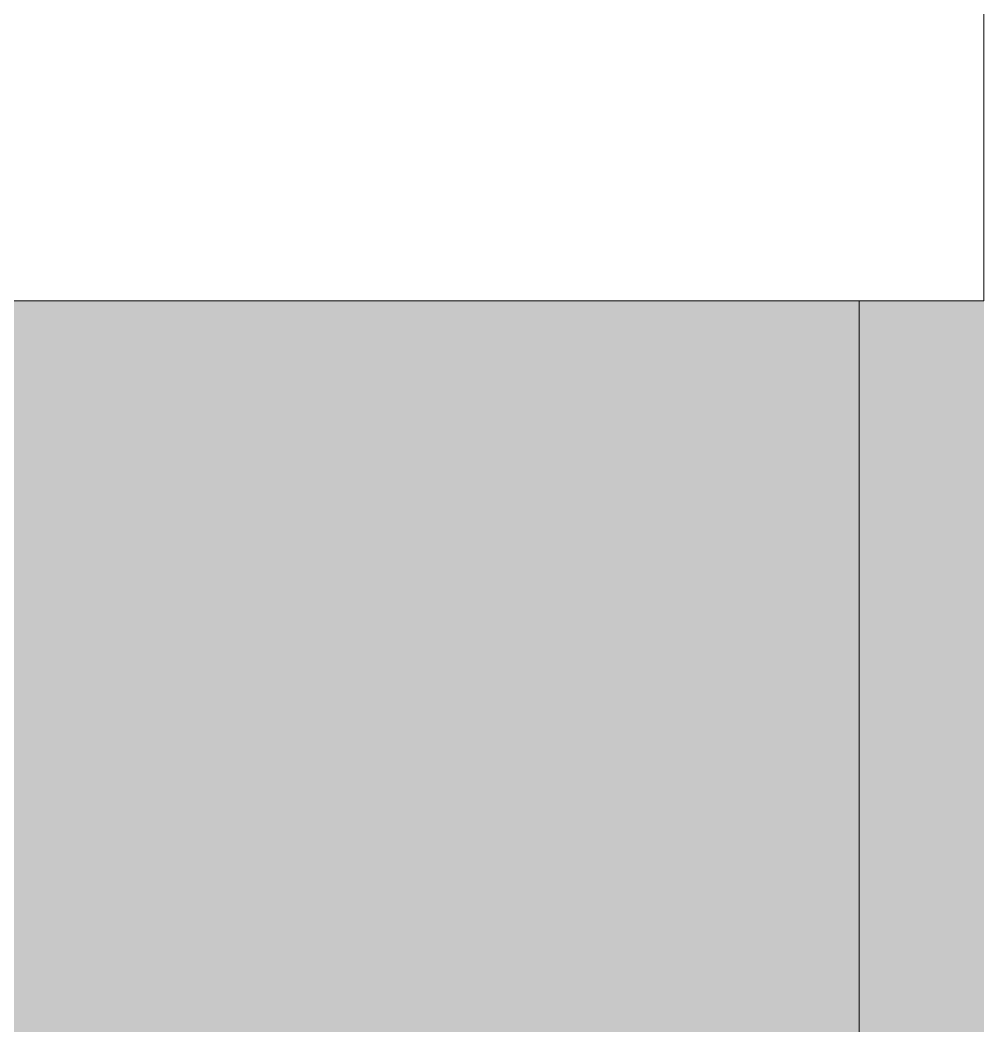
# Model space of a CAD drawing. Header units: millimetres. Extents: x 81773 to 282675, y -8553 to 29000.
# Drawn here: x 109515.4 to 109670, y 4938.8 to 5100 of the extents above; entities that cross this region are included whole.
import ezdxf

# ---------------------------------------------------------------- set-up
doc = ezdxf.new("R2010")
doc.units = ezdxf.units.MM
for name, color, linetype, lineweight in [('A-DOOR', 7, 'Continuous', 9), ('A-DOOR-1', 7, 'Continuous', 13), ('A-FLOR-PATT', 7, 'Continuous', 9), ('I-WALL', 7, 'Continuous', 9)]:
    doc.layers.add(name, color=color, linetype=linetype, lineweight=lineweight)

# ---------------------------------------------------------------- blocks, each defined once
blk = doc.blocks.new('110_Дверь_СКБ_2Ст - Д-5_п_ Из игровой в коридор-32351726-План раскладки напольных покрытий 3 этажа в осях 23-33')
at = {"layer": 'A-DOOR'}
blk.add_arc((-637.5, -40), 400, 270, 0, dxfattribs=at)
at = {"layer": 'A-DOOR-1'}
for p, q in [((-637.5, -40), (-587.5, -40)), ((-587.5, -40), (-587.5, -440))]:
    blk.add_line(p, q, dxfattribs=at)

msp = doc.modelspace()

# ---------------------------------------------------------------- hatches: boundary and pattern name
at = {"layer": 'A-FLOR-PATT'}
h = msp.add_hatch(color=256, dxfattribs=at)
h.paths.add_polyline_path([(109650, 170), (109649, 170.06), (109649, 170)])
h.paths.add_polyline_path([(109017.81, 170), (108928.79, 170.06), (108928.79, 190.06), (108910, 190.06), (108910, 170), (108928.79, 170)])
h.paths.add_polyline_path([(108167.75, 259.65), (108172.75, 260.98), (108176.41, 264.65), (108177.75, 269.65), (108176.41, 274.65), (108172.75, 278.31), (108167.75, 279.65), (108162.75, 278.31), (108159.09, 274.65), (108157.75, 269.65), (108159.09, 264.65), (108162.75, 260.98), (108165.16, 259.99)])
h.paths.add_polyline_path([(108479, 259.65), (108484, 260.98), (108487.66, 264.65), (108489, 269.65), (108487.66, 274.65), (108484, 278.31), (108479, 279.65), (108474, 278.31), (108470.34, 274.65), (108469, 269.65), (108470.34, 264.65), (108474, 260.98), (108476.41, 259.99)])
h.paths.add_polyline_path([(108790.25, 259.65), (108795.25, 260.98), (108798.91, 264.65), (108800.25, 269.65), (108798.91, 274.65), (108794.85, 278.47), (108790.25, 279.65), (108785.25, 278.31), (108781.59, 274.65), (108780.25, 269.65), (108781.59, 264.65), (108785.25, 260.98), (108787.66, 259.99)])
h.paths.add_polyline_path([(108686.5, 259.65), (108691.5, 260.98), (108695.16, 264.65), (108696.5, 269.65), (108695.16, 274.65), (108691.5, 278.31), (108686.5, 279.65), (108681.5, 278.31), (108677.84, 274.65), (108676.5, 269.65), (108677.84, 264.65), (108681.5, 260.98), (108683.91, 259.99)])
h.paths.add_polyline_path([(108582.75, 259.65), (108587.75, 260.98), (108591.41, 264.65), (108592.75, 269.65), (108591.41, 274.65), (108587.75, 278.31), (108582.75, 279.65), (108577.75, 278.31), (108574.09, 274.65), (108572.75, 269.65), (108574.09, 264.65), (108577.75, 260.98), (108580.16, 259.99)])
h.paths.add_polyline_path([(108271.5, 259.65), (108276.81, 261.22), (108280.16, 264.65), (108281.5, 269.65), (108280.16, 274.65), (108276.5, 278.31), (108271.5, 279.65), (108266.5, 278.31), (108262.84, 274.65), (108261.5, 269.65), (108262.84, 264.65), (108266.5, 260.98), (108268.91, 259.99)])
h.paths.add_polyline_path([(108375.25, 259.65), (108380.56, 261.22), (108383.91, 264.65), (108385.25, 269.65), (108383.91, 274.65), (108380.25, 278.31), (108375.25, 279.65), (108370.25, 278.31), (108366.59, 274.65), (108365.25, 269.65), (108366.59, 264.65), (108370.25, 260.98), (108372.66, 259.99)])
h.paths.add_polyline_path([(108686.5, 409.65), (108691.5, 410.98), (108695.16, 414.65), (108696.5, 419.65), (108695.16, 424.65), (108691.5, 428.31), (108686.5, 429.65), (108681.5, 428.31), (108677.84, 424.65), (108676.5, 419.65), (108677.84, 414.65), (108681.5, 410.98), (108683.91, 409.99)])
h.paths.add_polyline_path([(108790.25, 409.65), (108795.25, 410.98), (108798.91, 414.65), (108800.25, 419.65), (108798.91, 424.65), (108795.25, 428.31), (108790.25, 429.65), (108785.25, 428.31), (108781.59, 424.65), (108780.25, 419.65), (108781.59, 414.65), (108785.25, 410.98), (108787.66, 409.99)])
h.paths.add_polyline_path([(108479, 409.65), (108484, 410.98), (108487.66, 414.65), (108489, 419.65), (108487.66, 424.65), (108484, 428.31), (108479, 429.65), (108474, 428.31), (108470.34, 424.65), (108469, 419.65), (108470.34, 414.65), (108474, 410.98), (108476.41, 409.99)])
h.paths.add_polyline_path([(108271.5, 409.65), (108276.5, 410.98), (108280.16, 414.65), (108281.5, 419.65), (108280.16, 424.65), (108276.5, 428.31), (108271.5, 429.65), (108266.5, 428.31), (108262.84, 424.65), (108261.5, 419.65), (108262.84, 414.65), (108266.5, 410.98), (108268.91, 409.99)])
h.paths.add_polyline_path([(108167.75, 409.65), (108172.75, 410.98), (108176.41, 414.65), (108177.75, 419.65), (108176.41, 424.65), (108172.75, 428.31), (108167.75, 429.65), (108162.75, 428.31), (108159.09, 424.65), (108157.75, 419.65), (108159.09, 414.65), (108162.75, 410.98), (108165.16, 409.99)])
h.paths.add_polyline_path([(108375.25, 409.65), (108380.25, 410.98), (108383.91, 414.65), (108385.25, 419.65), (108383.91, 424.65), (108380.25, 428.31), (108375.25, 429.65), (108370.25, 428.31), (108366.59, 424.65), (108365.25, 419.65), (108366.59, 414.65), (108370.25, 410.98), (108372.66, 409.99)])
h.paths.add_polyline_path([(108582.75, 409.65), (108587.75, 410.98), (108591.41, 414.65), (108592.75, 419.65), (108591.41, 424.65), (108587.75, 428.31), (108582.75, 429.65), (108577.75, 428.31), (108574.09, 424.65), (108572.75, 419.65), (108574.09, 414.65), (108577.75, 410.98), (108580.16, 409.99)])
h.paths.add_polyline_path([(107374.1, 529.94), (107376.67, 529.94), (107374.1, 532.5), (107374.1, 10362.61), (107370, 10362.61), (107370, 529.94)])
h.paths.add_polyline_path([(107720, 10362.61), (107720, 10392), (107705, 10392), (107705, 10380), (107389.1, 10379), (107389.1, 10377.61), (107705, 10377.61)])
h.paths.add_polyline_path([(107389.1, 529.94), (109634, 530), (109634, 3745), (109649, 3730), (109650, 3755), (109662, 3755), (109662, 3770), (109670, 3770), (109670, 3805), (108770, 3805), (108770, 3855), (109670, 3855), (109670, 5055), (109270, 5055), (109270, 5105), (109670, 5105), (109669.17, 5140), (109662, 5140), (109662, 5155), (109650, 5155), (109649, 5179), (109634, 5164), (109634, 10364), (109115, 10364), (109130.05, 10379), (109105, 10380), (109105, 10392), (109090, 10392), (109090, 9920), (107720, 9920), (107720, 10362.61), (107389.1, 10362.61), (107389.1, 799.01)])
h.paths.add_polyline_path([(107770, 9970), (109040, 9970), (109040, 10520), (109045, 10520), (109045, 10550), (109055, 10550), (109055, 10600), (107755, 10600), (107755, 10550), (107765, 10550), (107765, 10520), (107770, 10520), (107770, 10041.57)])
h.paths.add_polyline_path([(107370, 10373.51), (107376.49, 10380), (107370, 10379), (107370, 10377.61)])
h.paths.add_polyline_path([(109650, 10378), (109649, 10380), (109649, 10379)])

# ---------------------------------------------------------------- linework, layer by layer
at = {"layer": 'I-WALL'}
msp.add_line((109650, 3855), (109650, 5055), dxfattribs=at)

# ---------------------------------------------------------------- block references
at = {"layer": 'A-DOOR', "rotation": 269.9999999999999}
msp.add_blockref('110_Дверь_СКБ_2Ст - Д-5_п_ Из игровой в коридор-32351726-План раскладки напольных покрытий 3 этажа в осях 23-33', (109710, 4467.5), dxfattribs=at)

doc.saveas('drawing.dxf')
